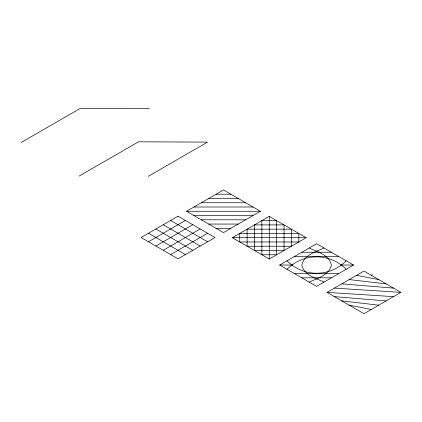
<?xml version="1.0" encoding="UTF-8"?>
<svg xmlns="http://www.w3.org/2000/svg" width="422" height="422" viewBox="0 0 422 422"><rect width="100%" height="100%" fill="white"/><g stroke="black" fill="none" stroke-linecap="round" stroke-linejoin="round"><path stroke-width="0.63" d="M287.06 269.305C303.297 252.704 329.925 252.704 346.161 269.305M346.161 260.775C329.925 277.381 303.297 277.381 287.06 260.775M371.349 275.318L372.441 274.643M21.1 142.567L80.46 108.296L149.493 108.596M79.151 176.079L138.511 141.813L207.54 142.114L148.185 176.385M186.545 211.274L223.486 189.947L260.421 211.274L223.486 232.601L186.545 211.274L260.421 211.274M148.481 241.78L185.422 220.453M155.871 246.042L192.807 224.72M163.256 250.309L200.197 228.982M170.646 254.577L207.582 233.25M232.322 237.702L269.262 216.375L306.198 237.702L269.262 259.029L232.322 237.702L306.198 237.702M279.675 265.042L316.611 243.716L353.546 265.042L316.611 286.364L279.675 265.042L292.483 265.042M327.024 292.377L363.964 271.051L400.9 292.377L363.964 313.704L327.024 292.377L393.515 296.645M324.001 247.978C315.93 251.839 303.835 254.967 301.836 265.042C303.835 275.118 315.93 278.24 324.001 282.102M309.226 282.102C317.291 278.24 329.387 275.118 331.386 265.042C329.387 254.967 317.291 251.839 309.226 247.978M216.096 194.215L230.871 194.215M208.711 198.477L238.256 198.477M201.32 202.745L245.646 202.745M193.935 207.007L253.031 207.007M193.935 215.536L253.031 215.536M201.32 219.804L245.646 219.804M208.711 224.066L238.256 224.066M216.096 228.334L230.871 228.334M301.836 252.245L331.386 252.245M294.451 256.513L338.771 256.513M340.739 265.042L353.546 265.042M294.451 273.572L338.771 273.572M301.836 277.834L331.386 277.834M334.414 288.115L400.9 292.377M341.799 283.848L393.515 288.115M334.414 296.645L386.125 300.907M349.189 279.586L386.125 283.848M341.799 300.907L378.74 305.175M356.574 275.318L378.74 279.586M349.189 305.175L371.349 309.437M170.646 220.453L207.582 241.78M163.256 224.72L200.197 246.042M155.871 228.982L192.807 250.309M148.481 233.25L185.422 254.577M269.262 216.375L269.262 259.029M239.712 233.435L239.712 241.97L298.808 241.97L298.808 233.435L239.712 233.435M247.097 229.172L247.097 246.232L291.423 246.232L291.423 229.172L247.097 229.172M254.487 224.905L254.487 250.499L284.032 250.499L284.032 224.905L254.487 224.905M261.872 220.643L261.872 254.761L276.647 254.761L276.647 220.643L261.872 220.643M178.031 216.191L141.096 237.512L178.031 258.839L214.972 237.512L178.031 216.191"/></g></svg>
